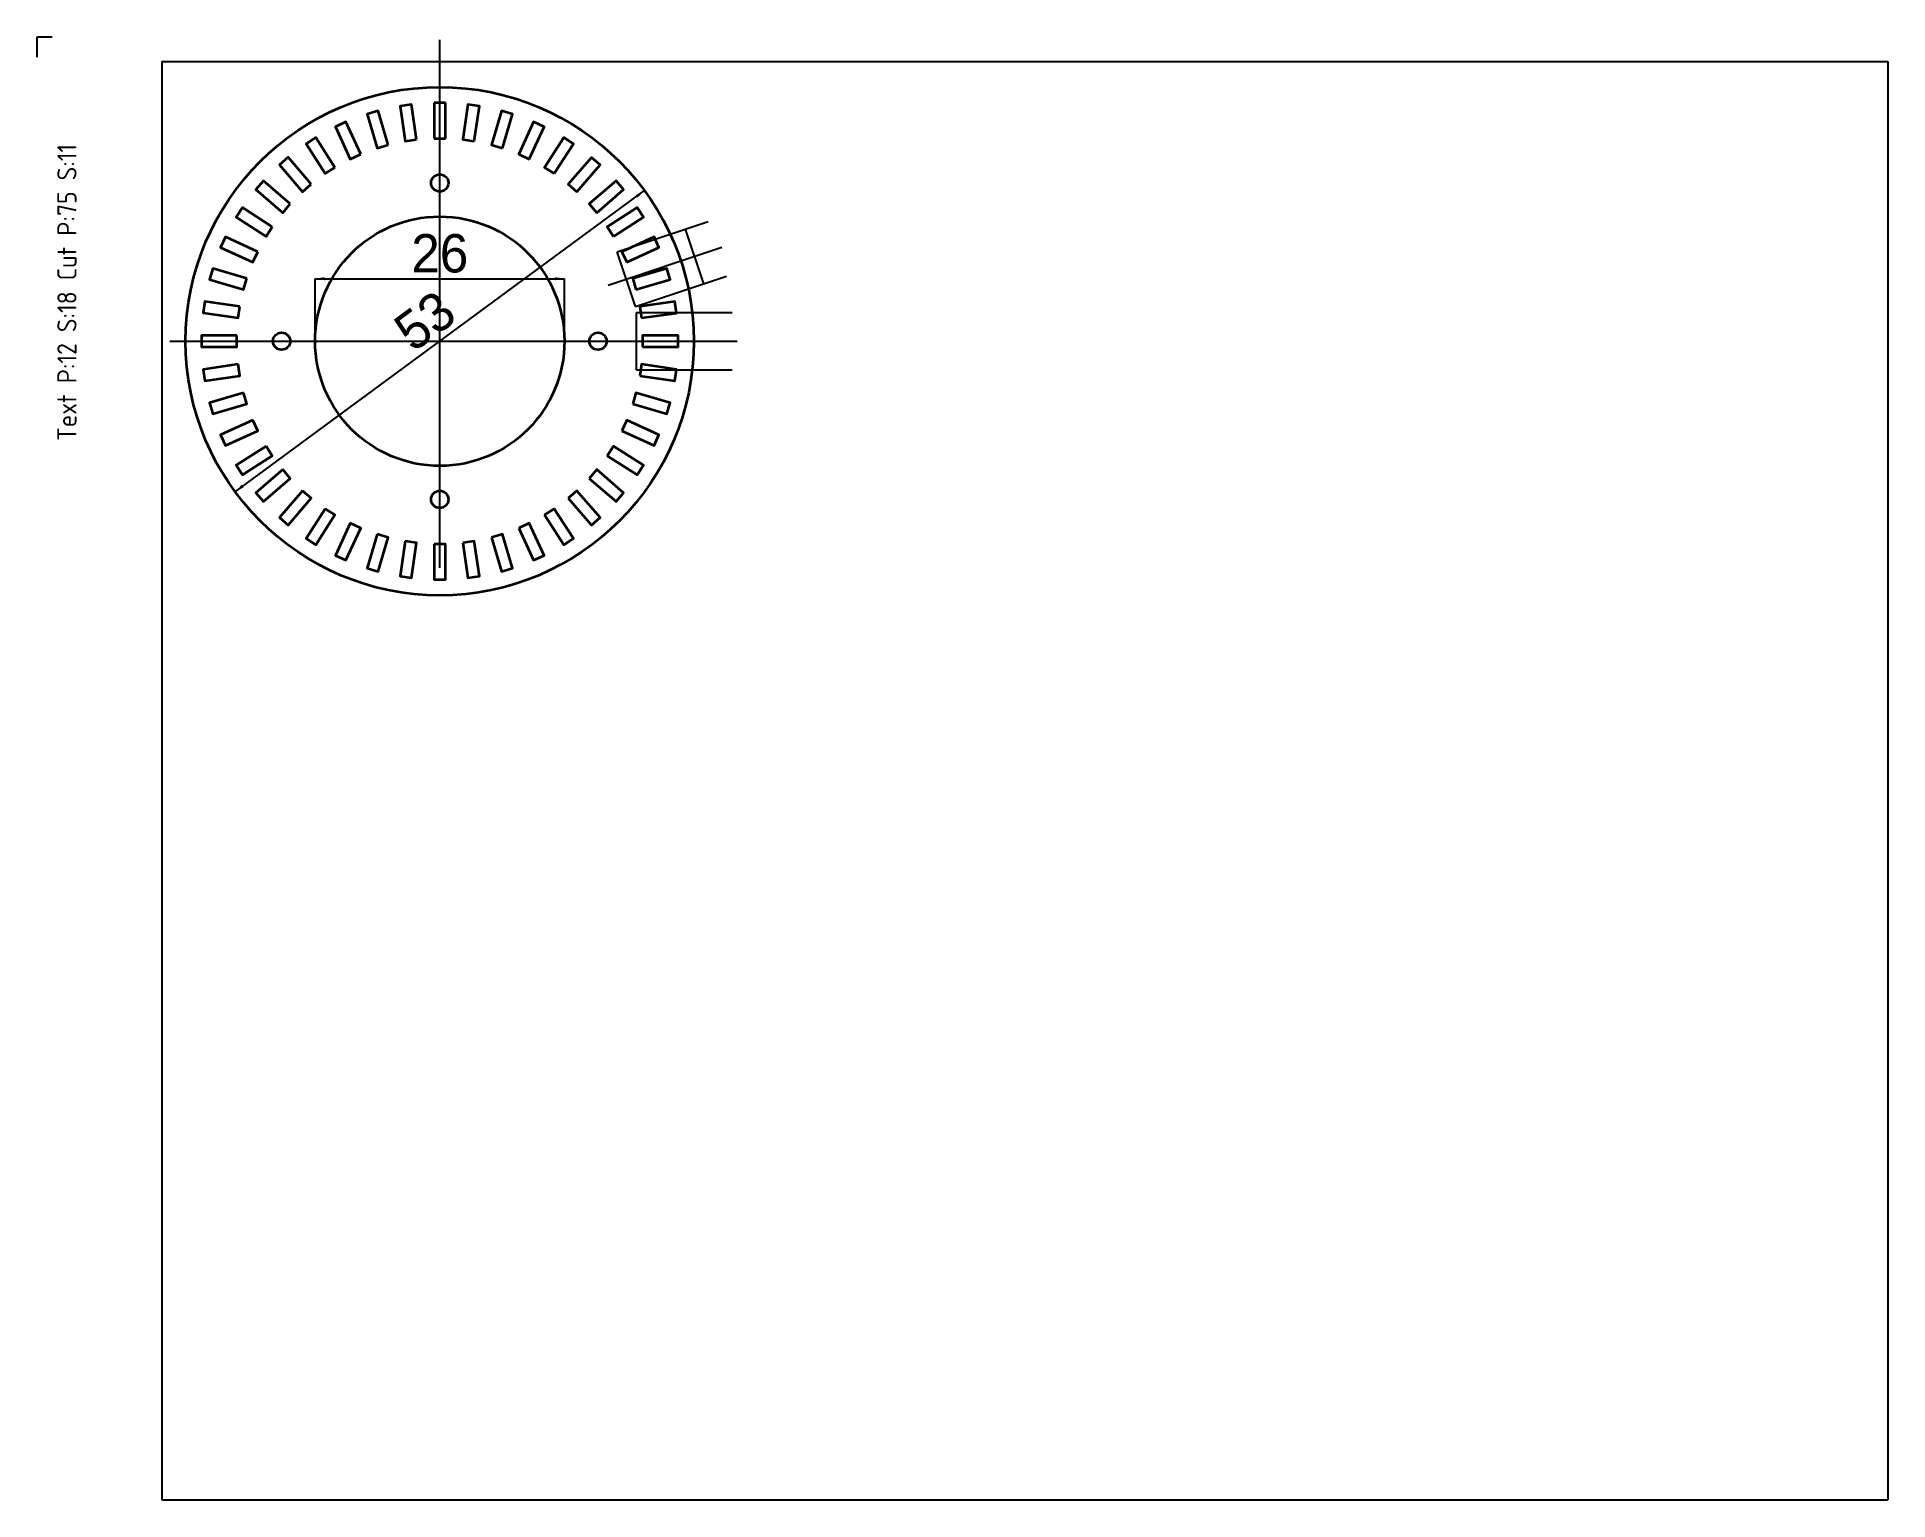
# Model space of a CAD drawing. Header units: millimetres. Extents: x -13 to 180, y 150 to 303.
import ezdxf

# ---------------------------------------------------------------- set-up
doc = ezdxf.new("R2010")
doc.units = ezdxf.units.MM
doc.header["$LTSCALE"] = 0.25
doc.layers.get('0').update_dxf_attribs({"color": 6, "linetype": 'CONTINUOUS'})
doc.layers.add('INNER', color=136, linetype='CONTINUOUS', lineweight=35, true_color=0x008080)
doc.layers.add('OUTER', color=7, linetype='CONTINUOUS', lineweight=35)
doc.styles.add('iso', font='iso')
doc.dimstyles.get("Standard").update_dxf_attribs({"dimtxt": 4, "dimasz": 1, "dimexe": 0, "dimexo": 0, "dimtad": 0, "dimtoh": 1, "dimdec": 1, "dimzin": 12, "dimdsep": 46, "dimtxsty": 'Standard', "dimcen": 0.09, "dimclre": 256, "dimadec": 0, "dimazin": 0, "dimtfac": 1, "dimtdec": 4, "dimtofl": 0, "dimtmove": 0, "dimatfit": 3, "dimfxl": 0, "dimtolj": 1, "dimtzin": 0, "dimarcsym": 0})

# ---------------------------------------------------------------- blocks, each defined once
blk = doc.blocks.new('*D1')
at = {"color": 0, "linetype": 'ByBlock', "lineweight": -2}
blk.add_line((7.64, 255.13), (50.34, 286.53), dxfattribs=at)
for points in [[(50.34, 286.53), (49.63, 285.81), (49.43, 286.07)], [(7.64, 255.13), (8.35, 255.86), (8.55, 255.59)]]:
    blk.add_solid(points, dxfattribs=at)
at = {"color": 0, "linetype": 'CONTINUOUS', "lineweight": -2, "insert": (27.44, 272.95), "char_height": 4, "width": 4.8889, "attachment_point": 5, "rotation": 36.3303}
blk.add_mtext('53', dxfattribs=at)
blk = doc.blocks.new('*D2')
at = {"color": 0, "linetype": 'ByBlock', "lineweight": -2}
blk.add_line((15.99, 277.35), (41.99, 277.35), dxfattribs=at)
at = {"linetype": 'ByBlock', "lineweight": -2}
for p, q in [((15.99, 270.83), (15.99, 277.35)), ((41.99, 270.83), (41.99, 277.35))]:
    blk.add_line(p, q, dxfattribs=at)
at = {"color": 0, "linetype": 'ByBlock', "lineweight": -2}
for points in [[(15.99, 277.35), (16.99, 277.51), (16.99, 277.18)], [(41.99, 277.35), (40.99, 277.18), (40.99, 277.51)]]:
    blk.add_solid(points, dxfattribs=at)
at = {"color": 0, "linetype": 'CONTINUOUS', "lineweight": -2, "insert": (28.99, 279.97), "char_height": 4, "width": 4.8889, "attachment_point": 5}
blk.add_mtext('26', dxfattribs=at)

msp = doc.modelspace()

# ---------------------------------------------------------------- linework, layer by layer
at = {"linetype": 'CONTINUOUS'}
for p, q in [((-13.01, 300.46), (-13.01, 302.55)), ((-13.01, 302.55), (-11.42, 302.55)), ((28.99, 247.21), (28.99, 302.24))]:
    msp.add_line(p, q, dxfattribs=at)
at = {"linetype": 'CONTINUOUS', "lineweight": -3}
for p, q in [((0, 300), (180, 300)), ((0, 300), (0, 150)), ((180, 300), (180, 150)), ((0, 150), (180, 150))]:
    msp.add_line(p, q, dxfattribs=at)
for p, q in [((47.5, 280.15), (56.98, 283.31)), ((56.51, 276.82), (54.61, 282.52)), ((46.54, 276.67), (58.41, 280.62)), ((49.39, 274.46), (47.5, 280.15)), ((49.39, 274.46), (58.88, 277.61)), ((49.49, 267.83), (49.49, 273.83)), ((49.49, 273.83), (59.49, 273.83)), ((0.83, 270.83), (59.99, 270.83)), ((49.49, 267.83), (59.49, 267.83))]:
    msp.add_line(p, q)
at = {"layer": 'INNER'}
for p, q in [((29.59, 295.68), (28.39, 295.68)), ((28.39, 295.68), (28.39, 291.98)), ((29.59, 291.98), (29.59, 295.68)), ((28.39, 291.98), (29.59, 291.98))]:
    msp.add_line(p, q, dxfattribs=at)
for points in [[(26.57, 291.85), (26.05, 295.51), (24.86, 295.34), (25.39, 291.68)], [(32.59, 291.68), (33.12, 295.34), (31.93, 295.51), (31.41, 291.85)], [(20.75, 290.32), (19.21, 293.69), (18.12, 293.19), (19.66, 289.82)], [(23.61, 291.29), (22.57, 294.84), (21.41, 294.51), (22.46, 290.96)], [(35.52, 290.96), (36.57, 294.51), (35.42, 294.84), (34.37, 291.29)], [(38.32, 289.82), (39.86, 293.19), (38.77, 293.69), (37.23, 290.32)], [(18.06, 288.95), (16.06, 292.06), (15.05, 291.41), (17.05, 288.3)], [(40.93, 288.3), (42.93, 291.41), (41.92, 292.06), (39.92, 288.95)], [(15.59, 287.21), (13.17, 290.01), (12.26, 289.22), (14.69, 286.42)], [(43.29, 286.42), (45.72, 289.22), (44.81, 290), (42.39, 287.21)], [(13.4, 285.14), (10.6, 287.56), (9.82, 286.65), (12.61, 284.23)], [(45.37, 284.23), (48.16, 286.65), (47.38, 287.56), (44.58, 285.14)], [(11.52, 282.77), (8.41, 284.77), (7.76, 283.76), (10.87, 281.76)], [(47.11, 281.76), (50.22, 283.76), (49.57, 284.77), (46.46, 282.77)], [(10, 280.16), (6.64, 281.7), (6.14, 280.61), (9.5, 279.07)], [(48.48, 279.07), (51.84, 280.61), (51.35, 281.7), (47.98, 280.16)], [(8.87, 277.37), (5.32, 278.41), (4.98, 277.26), (8.53, 276.22)], [(49.45, 276.21), (53, 277.26), (52.66, 278.41), (49.11, 277.37)], [(8.14, 274.44), (4.48, 274.96), (4.31, 273.78), (7.97, 273.25)], [(50.01, 273.25), (53.67, 273.77), (53.5, 274.96), (49.84, 274.44)], [(7.84, 271.43), (4.14, 271.43), (4.14, 270.23), (7.84, 270.23)], [(50.14, 270.23), (53.84, 270.23), (53.84, 271.43), (50.14, 271.43)], [(7.97, 268.42), (4.31, 267.89), (4.48, 266.7), (8.14, 267.23)], [(49.84, 267.23), (53.5, 266.7), (53.67, 267.89), (50.01, 268.42)], [(8.53, 265.45), (4.98, 264.41), (5.32, 263.26), (8.87, 264.3)], [(49.11, 264.3), (52.66, 263.25), (53, 264.41), (49.45, 265.45)], [(9.5, 262.59), (6.14, 261.06), (6.63, 259.96), (10, 261.5)], [(47.98, 261.5), (51.34, 259.96), (51.84, 261.05), (48.48, 262.59)], [(10.87, 259.9), (7.76, 257.9), (8.41, 256.89), (11.52, 258.89)], [(46.46, 258.89), (49.57, 256.89), (50.22, 257.9), (47.11, 259.9)], [(12.61, 257.44), (9.82, 255.01), (10.6, 254.11), (13.4, 256.53)], [(44.58, 256.53), (47.38, 254.11), (48.16, 255.01), (45.37, 257.44)], [(14.69, 255.24), (12.26, 252.45), (13.17, 251.66), (15.59, 254.46)], [(42.39, 254.45), (44.81, 251.66), (45.72, 252.44), (43.29, 255.24)], [(17.05, 253.36), (15.05, 250.25), (16.06, 249.6), (18.06, 252.72)], [(39.92, 252.72), (41.92, 249.6), (42.93, 250.25), (40.93, 253.36)], [(19.66, 251.84), (18.12, 248.48), (19.21, 247.98), (20.75, 251.34)], [(37.23, 251.34), (38.77, 247.98), (39.86, 248.48), (38.32, 251.84)], [(22.45, 250.71), (21.41, 247.16), (22.56, 246.82), (23.61, 250.37)], [(25.39, 249.98), (24.86, 246.32), (26.05, 246.15), (26.57, 249.81)], [(28.39, 249.68), (28.39, 245.98), (29.59, 245.98), (29.59, 249.68)], [(31.41, 249.81), (31.93, 246.15), (33.12, 246.32), (32.59, 249.98)], [(34.37, 250.37), (35.41, 246.82), (36.57, 247.16), (35.52, 250.71)]]:
    msp.add_lwpolyline(points, close=True, dxfattribs=at)
for centre, radius in [((28.99, 287.33), 0.9), ((28.99, 270.83), 13), ((12.49, 270.83), 0.9), ((45.49, 270.83), 0.9), ((28.99, 254.33), 0.9)]:
    msp.add_circle(centre, radius, dxfattribs=at)
at = {"layer": 'OUTER'}
msp.add_circle((28.99, 270.83), 26.5, dxfattribs=at)

# ---------------------------------------------------------------- texts
at = {"style": 'iso'}
msp.add_text('Text P:12 S:18 Cut P:75 S:11', height=2, rotation=90, dxfattribs=at).set_placement((-8.89, 260.44))

# ---------------------------------------------------------------- dimensions: what is measured, and where the dimension line sits
dim = msp.add_diameter_dim_2p(p1=(7.64, 255.13), p2=(50.34, 286.53), dimstyle='Standard')
dim.commit()
dim.dimension.update_dxf_attribs({"geometry": '*D1', "text_midpoint": (27.44, 272.95)})
dim = msp.add_linear_dim(base=(41.99, 277.35), p1=(15.99, 270.83), p2=(41.99, 270.83), dimstyle='Standard')
dim.commit()
dim.dimension.update_dxf_attribs({"geometry": '*D2', "text_midpoint": (28.99, 279.97)})

doc.saveas('drawing.dxf')
